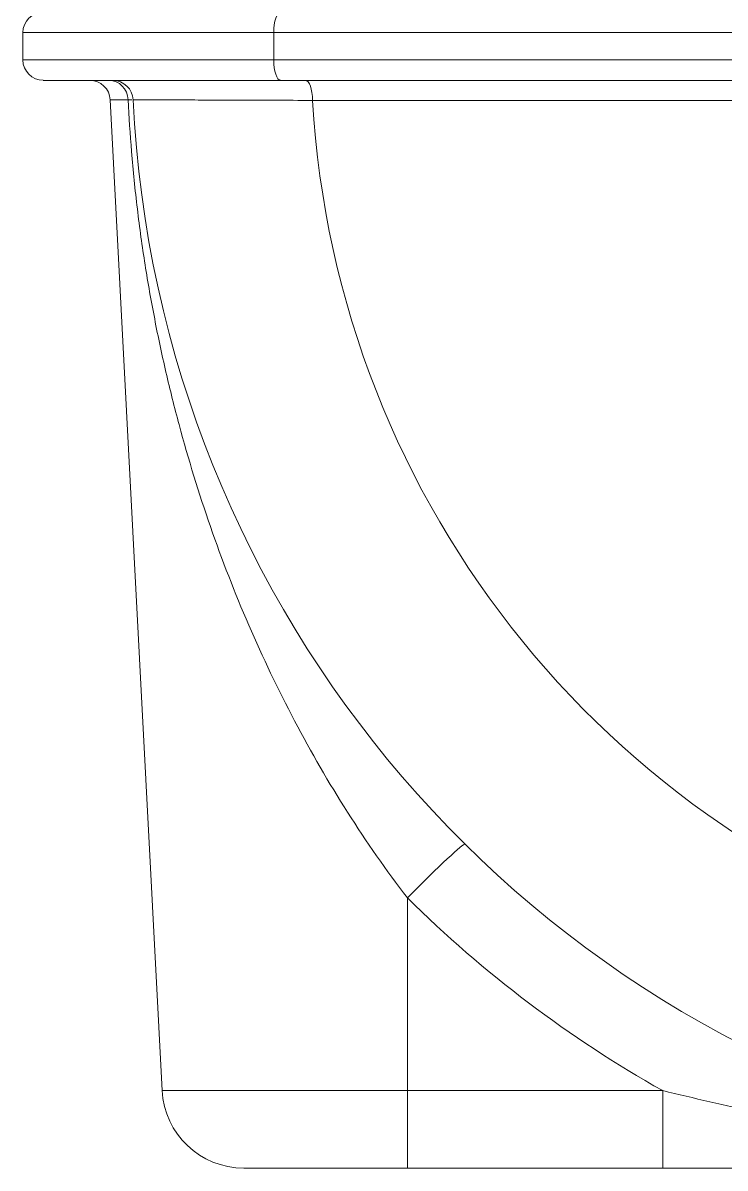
# Model space of a CAD drawing. Header units: millimetres. Extents: x 4664 to 8864, y -38 to 2932.
# Drawn here: x 6167.9 to 6257.7, y 1571.1 to 1717.5 of the extents above; entities that cross this region are included whole.
import ezdxf

# ---------------------------------------------------------------- set-up
doc = ezdxf.new("R2010")
doc.units = ezdxf.units.MM

msp = doc.modelspace()

# ---------------------------------------------------------------- linework, layer by layer
at = {"lineweight": 5}
for p, q in [((6167.89, 1716.23), (6482.43, 1716.23)), ((6167.89, 1712.75), (6167.89, 1716.23)), ((6199.95, 1716.23), (6199.95, 1712.75)), ((6482.43, 1712.75), (6167.89, 1712.75)), ((6170.5, 1710.13), (6288.73, 1710.13)), ((6179.05, 1707.66), (6185.69, 1581.05)), ((6179.05, 1707.66), (6181.35, 1707.66)), ((6204.92, 1707.57), (6288.22, 1707.57)), ((6217.04, 1571.15), (6217.04, 1605.67)), ((6249.67, 1581.05), (6185.69, 1581.05)), ((6249.67, 1571.15), (6249.67, 1581.05)), ((6196.12, 1571.15), (6249.67, 1571.15))]:
    msp.add_line(p, q, dxfattribs=at)
for centre, radius, start, end in [((6170.5, 1716.23), 2.61, 90, 180), ((6170.5, 1712.75), 2.61, 180, 270), ((6176.45, 1707.52), 2.61, 3, 90), ((6179.38, 1707.52), 2.61, 2.7353, 90), ((6325.16, 1714.49), 143.34, 182.7353, 258.5448), ((6325.16, 1714.49), 120.44, 183.2907, 254.9818), ((6325.16, 1715.03), 153.79, 225.3255, 240.6032), ((6196.12, 1581.6), 10.45, 183, 270)]:
    msp.add_arc(centre, radius, start, end, dxfattribs=at)
for centre, major_axis, ratio, start_param, end_param in [((6200.84, 1716.23), (0, -2.61), 0.342538, 3.141593, 4.712389), ((6200.84, 1712.75), (0, -2.61), 0.342538, 4.712389, 6.283185), ((6178.9, 1707.52), (0, -2.61), 0.939503, 1.623156, 3.141593), ((6204.02, 1707.52), (0, -2.61), 0.342039, 1.59046, 3.141593), ((6217.04, 1605.13), (7.35, 7.43), 0.036822, 0, 1.533571)]:
    msp.add_ellipse(centre, major_axis=major_axis, ratio=ratio, start_param=start_param, end_param=end_param, dxfattribs=at)
for points, knots in [([(6181.35, 1707.66), (6181.46, 1705.45), (6181.6, 1703.24), (6181.88, 1699.81), (6182, 1698.59), (6182.24, 1696.14), (6182.38, 1694.92), (6182.81, 1691.3), (6183.14, 1688.92), (6183.88, 1684.24), (6184.29, 1681.93), (6185.18, 1677.36), (6185.66, 1675.09), (6186.7, 1670.59), (6187.26, 1668.36), (6189.05, 1661.72), (6190.38, 1657.39), (6193.34, 1648.86), (6194.97, 1644.67), (6198.55, 1636.4), (6200.49, 1632.33), (6204.74, 1624.28), (6206.99, 1620.38), (6211.8, 1612.84), (6214.34, 1609.19), (6217.04, 1605.67)], [0, 0, 0, 0, 0.056584, 0.056584, 0.088031, 0.088031, 0.119478, 0.119478, 0.182373, 0.182373, 0.245267, 0.245267, 0.308162, 0.308162, 0.371056, 0.371056, 0.496845, 0.496845, 0.622634, 0.622634, 0.748422, 0.748422, 0.874211, 0.874211, 1, 1, 1, 1]), ([(6181.98, 1707.65), (6181.98, 1707.65), (6182.12, 1707.65), (6182.66, 1707.64), (6183.06, 1707.64), (6183.86, 1707.64), (6184.16, 1707.64), (6184.82, 1707.64), (6185.19, 1707.64), (6186.36, 1707.63), (6187.26, 1707.63), (6188.78, 1707.63), (6189.32, 1707.63), (6190.45, 1707.62), (6191.04, 1707.62), (6192.88, 1707.61), (6194.19, 1707.61), (6196.29, 1707.6), (6197.01, 1707.6), (6198.51, 1707.6), (6199.27, 1707.59), (6201.61, 1707.59), (6203.23, 1707.58), (6204.92, 1707.57)], [0, 0, 0, 0, 0.125, 0.125, 0.25, 0.25, 0.3125, 0.3125, 0.375, 0.375, 0.5, 0.5, 0.5625, 0.5625, 0.625, 0.625, 0.75, 0.75, 0.8125, 0.8125, 0.875, 0.875, 1, 1, 1, 1]), ([(6297.64, 1572.55), (6294.18, 1572.9), (6290.73, 1573.31), (6282.94, 1574.37), (6278.61, 1575.06), (6270.1, 1576.57), (6265.92, 1577.39), (6257.7, 1579.15), (6253.66, 1580.08), (6249.67, 1581.05)], [0, 0, 0, 0, 0.206473, 0.206473, 0.470982, 0.470982, 0.735491, 0.735491, 1, 1, 1, 1]), ([(6249.67, 1571.15), (6254.18, 1571.15), (6258.62, 1571.15), (6267.44, 1571.15), (6271.81, 1571.15), (6280.49, 1571.15), (6284.81, 1571.15), (6293.37, 1571.15), (6297.62, 1571.15), (6301.83, 1571.15)], [0, 0, 0, 0, 0.25, 0.25, 0.5, 0.5, 0.75, 0.75, 1, 1, 1, 1])]:
    msp.add_open_spline(points, degree=3, knots=knots, dxfattribs=at)
msp.add_open_spline([(6181.35, 1707.66), (6181.56, 1707.66), (6181.72, 1707.66), (6181.83, 1707.65)], degree=3, dxfattribs=at)

doc.saveas('drawing.dxf')
